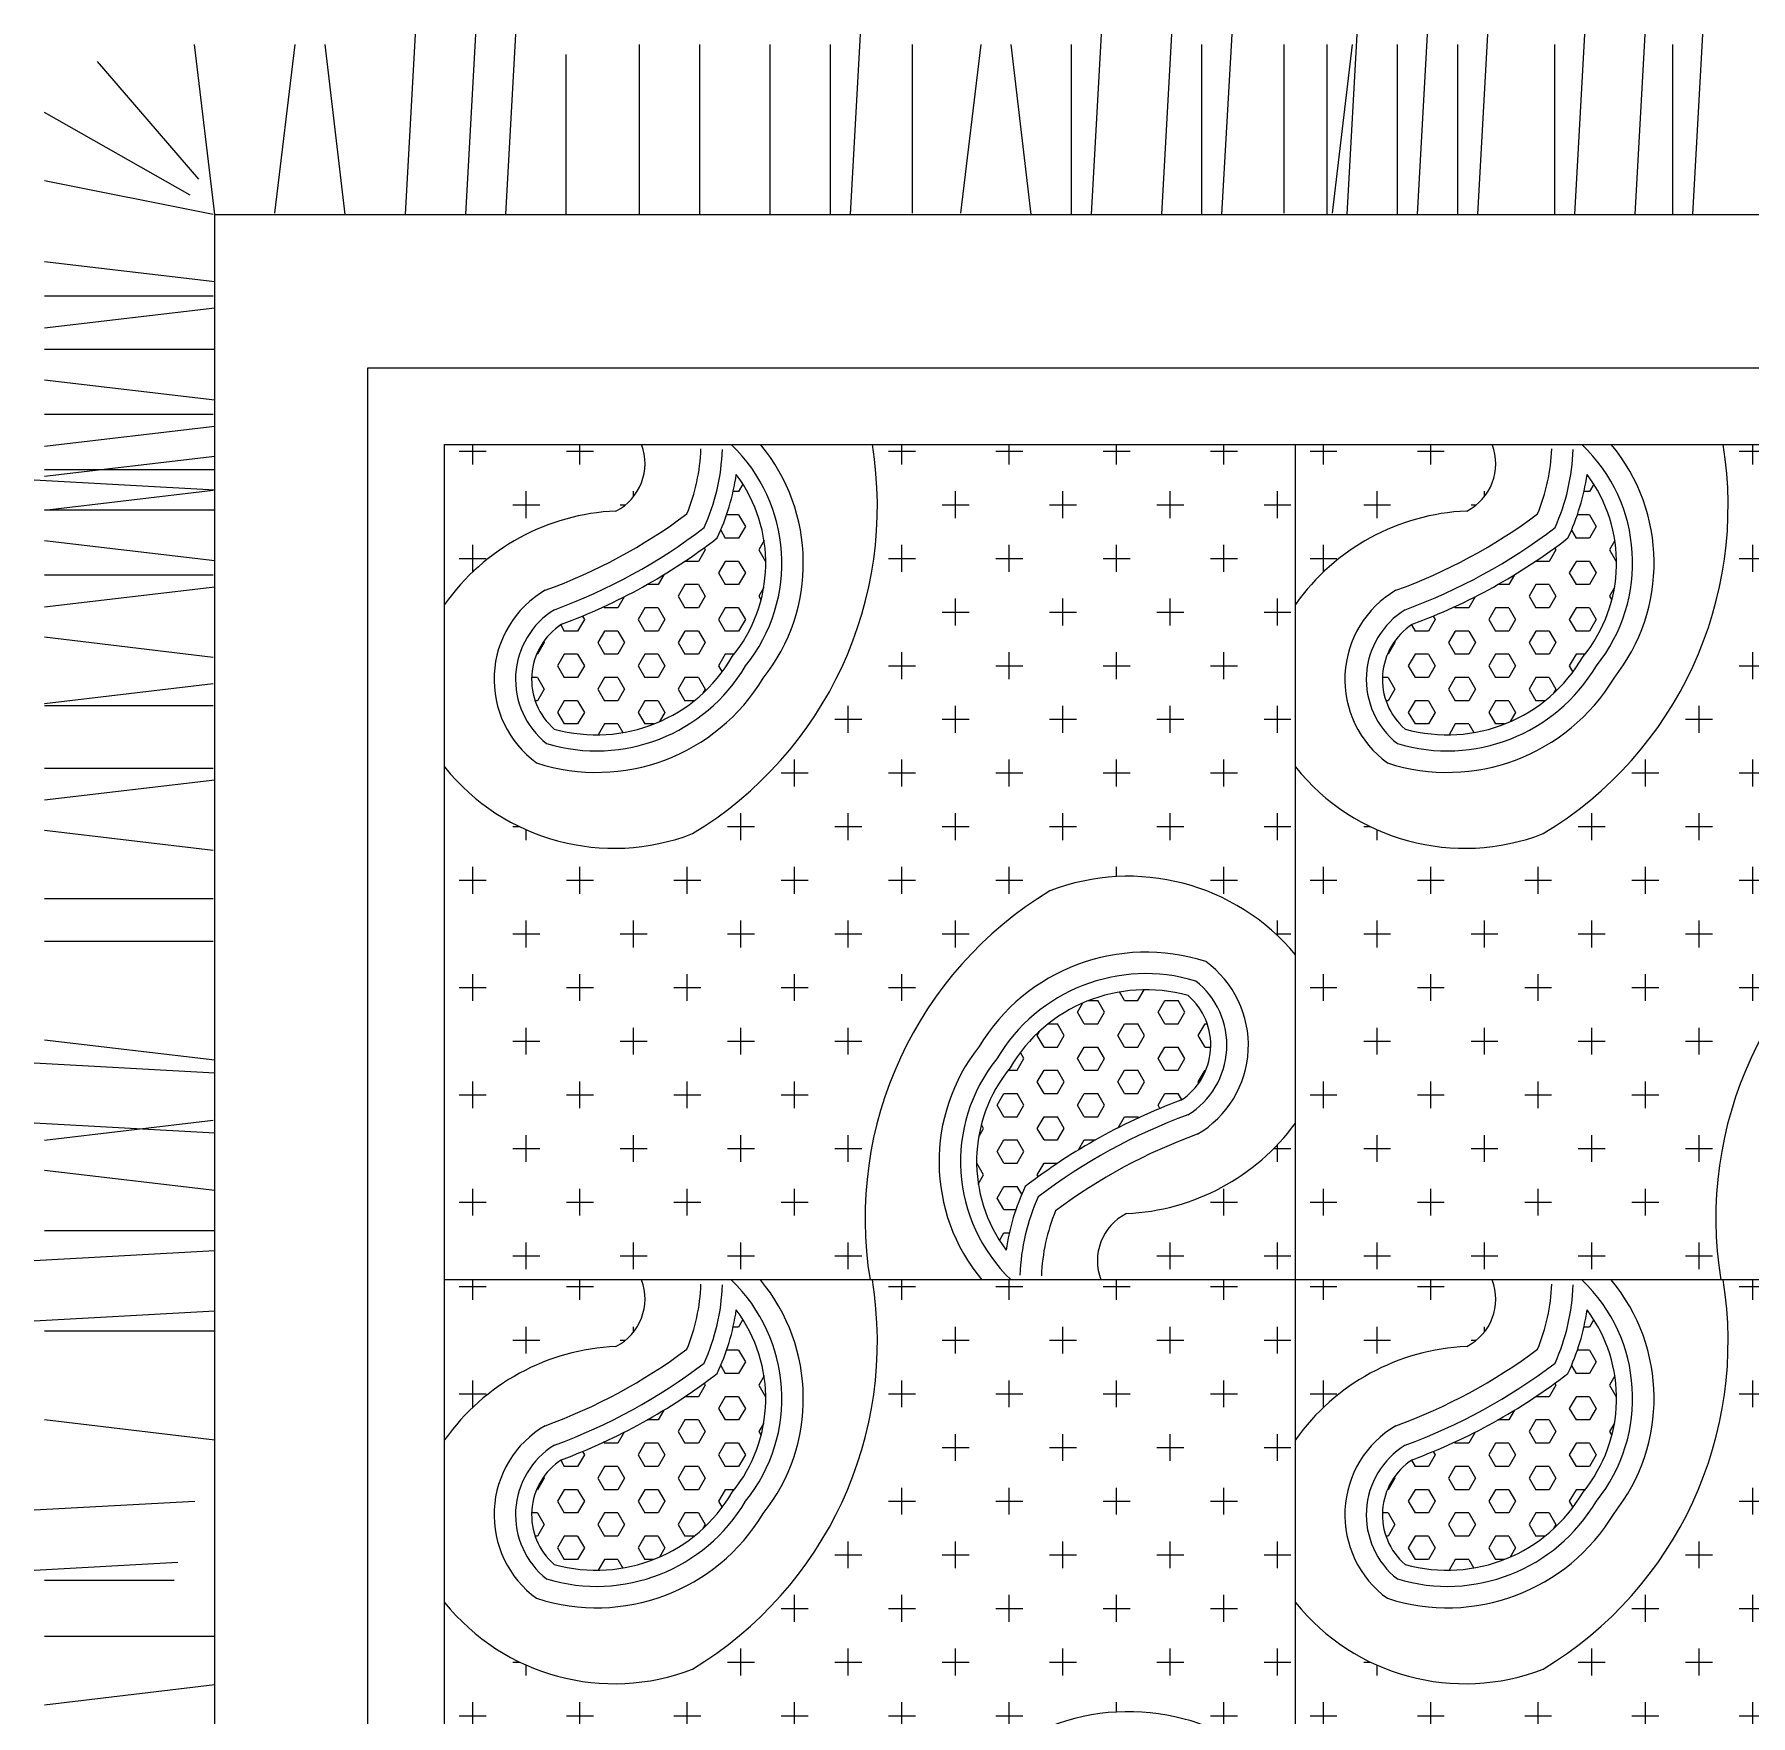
# Model space of a CAD drawing. Header units: millimetres. Extents: x -37 to 8970, y -2 to 4773.
# Drawn here: x 5106 to 5977, y 873 to 1726 of the extents above; entities that cross this region are included whole.
import ezdxf

# ---------------------------------------------------------------- set-up
doc = ezdxf.new("R2010")
doc.units = ezdxf.units.MM
pattern_1 = [(0, (-59697.35989792034, 11840.76346141407), (27.21599999564351, 27.21599999997524), [13.60799999782176, -40.82399999346526]), (90, (-59690.55589826539, 11833.95946140988), (-27.2159999956435, 27.21599999997524), [13.60799999998762, -40.82399999996287])]
pattern_2 = [(0, (-59265.86243675783, 11840.76346141407), (27.21599999564351, 27.21599999997524), [13.60799999782176, -40.82399999346526]), (90, (-59259.05843710288, 11833.95946140988), (-27.2159999956435, 27.21599999997524), [13.60799999998762, -40.82399999996287])]
pattern_3 = [(0, (-59265.86243675783, 12264.55561105283), (27.21599999564351, 27.21599999997524), [13.60799999782176, -40.82399999346526]), (90, (-59259.05843710288, 12257.75161104863), (-27.2159999956435, 27.21599999997524), [13.60799999998762, -40.82399999996287])]
pattern_4 = [(0, (-59697.35989792034, 12264.55561105283), (27.21599999564351, 27.21599999997524), [13.60799999782176, -40.82399999346526]), (90, (-59690.55589826539, 12257.75161104863), (-27.2159999956435, 27.21599999997524), [13.60799999998762, -40.82399999996287])]

msp = doc.modelspace()

# ---------------------------------------------------------------- hatches: boundary and pattern name
at = {"true_color": 0x000000}
h = msp.add_hatch(dxfattribs=at)
h.set_pattern_fill('CROSS', color=18, scale=5443.200000000001, style=0)
h.set_pattern_definition(pattern_4)
edge = h.paths.add_edge_path()
edge.add_ellipse((5672.330264209364, 1103.45728583522), major_axis=(19.08255166761849, 19.08255166761849), ratio=0.9999999999998167, start_angle=72.00881479404904, end_angle=156.0408936731822)
edge.add_line((5647.142822130178, 1093.768100939969), (5745.785182083551, 1093.768100939969))
edge.add_line((5745.785182549213, 1093.768100939969), (5745.785182549213, 1173.253260190877))
edge.add_ellipse((5655.238980634664, 1239.719039805977), major_axis=(-79.42390844597465, 79.42390844597463), ratio=0.9999999999996918, start_angle=137.4675267245904, end_angle=188.7193292572167, ccw=False)
edge = h.paths.add_edge_path()
edge.add_ellipse((5388.911470046793, 1507.871065741683), major_axis=(19.08255166763347, 19.08255166763346), ratio=0.9999999999987346, start_angle=252.0088147940673, end_angle=336.0408936732133)
edge.add_line((5414.098912125979, 1517.560250578726), (5314.287720455382, 1517.560250578726))
edge.add_line((5314.287720455382, 1517.560250578726), (5314.287720455382, 1436.452716518006))
edge.add_ellipse((5406.002753621493, 1371.609311770926), major_axis=(79.42390844597132, 79.42390844597132), ratio=0.9999999999995035, start_angle=47.46752672461332, end_angle=99.7393242536146, ccw=False)
h = msp.add_hatch(dxfattribs=at)
h.set_pattern_fill('CROSS', color=18, scale=5443.200000000001, style=0)
h.set_pattern_definition(pattern_4)
edge = h.paths.add_edge_path()
edge.add_ellipse((5400.218656493877, 1422.876260230596), major_axis=(77.86042222042369, 77.8604222204236), ratio=0.9999999999993571, start_angle=173.7026993738814, end_angle=246.1583139564672, ccw=False)
edge.add_line((5314.287720455382, 1354.025951806734), (5314.287720455382, 1093.768100939969))
edge.add_line((5314.287720455382, 1093.768100939969), (5530.036451036636, 1093.768100939969))
edge.add_ellipse((5721.542421004329, 1125.013797007314), major_axis=(137.2057392090395, 137.2057392090395), ratio=0.9999999999998628, start_angle=76.11254425538351, end_angle=144.2666029541189, ccw=False)
edge.add_ellipse((5661.02307776228, 1188.452091346307), major_axis=(77.86042222044894, 77.86042222044894), ratio=0.9999999999997825, start_angle=354.6653293284252, end_angle=426.15831395650605, ccw=False)
edge.add_line((5745.785182549213, 1258.736345671395), (5745.785182549213, 1517.560250636934))
edge.add_line((5745.785182549213, 1517.560250578726), (5531.205283685182, 1517.560250578726))
edge.add_ellipse((5339.69931418315, 1486.31455456959), major_axis=(137.2057392089959, 137.2057392089959), ratio=0.9999999999997917, start_angle=256.1125442553568, end_angle=324.2666029541301, ccw=False)
h = msp.add_hatch(dxfattribs=at)
h.set_pattern_fill('CROSS', color=18, scale=5443.200000000001, style=0)
h.set_pattern_definition(pattern_3)
edge = h.paths.add_edge_path()
edge.add_ellipse((6103.827726303194, 1103.45728583522), major_axis=(19.08255166765036, 19.08255166765034), ratio=0.9999999999998128, start_angle=72.0088147940491, end_angle=156.0408936730989)
edge.add_line((6078.640283292685, 1093.768100939969), (6177.282643246059, 1093.768100939969))
edge.add_line((6177.28264371172, 1093.768100939969), (6177.28264371172, 1173.253260190877))
edge.add_ellipse((6086.736441797171, 1239.719039805977), major_axis=(79.42390844596167, 79.42390844596166), ratio=0.9999999999994562, start_angle=227.4675267246147, end_angle=278.7193292571765, ccw=False)
edge = h.paths.add_edge_path()
edge.add_ellipse((5820.408932140623, 1507.871065741683), major_axis=(19.08255166766536, 19.08255166766534), ratio=0.9999999999987306, start_angle=252.0088147940673, end_angle=336.04089367313)
edge.add_line((5845.596374219809, 1517.560250578726), (5745.785182549213, 1517.560250578726))
edge.add_line((5745.785182549213, 1517.560250578726), (5745.785182549213, 1436.452716518006))
edge.add_ellipse((5837.500215715323, 1371.609311770926), major_axis=(-79.42390844596537, 79.42390844596535), ratio=0.9999999999990161, start_angle=-42.53247327537332, end_angle=9.739324253606014, ccw=False)
h = msp.add_hatch(dxfattribs=at)
h.set_pattern_fill('CROSS', color=18, scale=5443.200000000001, style=0)
h.set_pattern_definition(pattern_3)
edge = h.paths.add_edge_path()
edge.add_ellipse((5831.716117656384, 1422.876260230596), major_axis=(-77.86042222038823, 77.86042222038822), ratio=0.999999999999548, start_angle=83.70269937391271, end_angle=156.1583139565021, ccw=False)
edge.add_line((5745.785182549213, 1354.025951806734), (5745.785182549213, 1093.768100939969))
edge.add_line((5745.785182549213, 1093.768100939969), (5961.533913130466, 1093.768100939969))
edge.add_ellipse((6153.039882166837, 1125.013797007314), major_axis=(137.2057392089879, 137.2057392089879), ratio=0.9999999999999593, start_angle=76.11254425535037, end_angle=144.2666029541188, ccw=False)
edge.add_ellipse((6092.52053985611, 1188.452091346307), major_axis=(-77.86042222040304, 77.86042222040304), ratio=0.9999999999997199, start_angle=264.66532932845314, end_angle=336.15831395650065, ccw=False)
edge.add_line((6177.28264371172, 1258.736345671395), (6177.28264371172, 1517.560250636934))
edge.add_line((6177.28264371172, 1517.560250578726), (5962.702744847689, 1517.560250578726))
edge.add_ellipse((5771.196775345657, 1486.31455456959), major_axis=(137.2057392090449, 137.2057392090449), ratio=0.99999999999982, start_angle=256.112544255384, end_angle=324.2666029541257, ccw=False)
h = msp.add_hatch(dxfattribs=at)
h.set_pattern_fill('HEX', color=18, scale=2721.6, style=0)
h.set_pattern_definition([(180, (21833.81078878656, -1440.762505355479), (0, -11.78487369762128), [6.803999998910878, -13.60799999782176]), (299.9999999960512, (21833.81078878656, -1440.762505355479), (10.20600000090668, 5.892436848810637), [6.803999999723079, -13.60799999944616]), (240.0000000039487, (21827.00678913161, -1440.762505355479), (10.20600000090668, -5.89243684881064), [6.803999999723074, -13.60799999944615])])
edge = h.paths.add_edge_path()
edge.add_ellipse((5349.973316511665, 1518.638702445942), major_axis=(-80.19071883183615, 80.19071883183614), ratio=0.9999999999979527, start_angle=199.7059495738981, end_angle=216.7534955249685, ccw=False)
edge.add_ellipse((5270.299195519243, 1705.606705030704), major_axis=(-210.5037683196673, 210.5037683196672), ratio=0.9999999999957273, start_angle=155.299719089184, end_angle=172.7385221895197, ccw=False)
edge.add_ellipse((5391.697732007657, 1398.446203022076), major_axis=(-23.5545782499314, 23.55457824993139), ratio=0.9999999999993225, start_angle=-12.05018606813875, end_angle=94.09900099430688)
edge.add_ellipse((5391.32325651363, 1449.908673284853), major_axis=(-56.27287237187638, 56.27287237187635), ratio=0.9999999999998996, start_angle=119.3738145378812, end_angle=194.9117373181785)
edge.add_ellipse((5402.276193930362, 1457.484303378778), major_axis=(-52.94673496114435, 52.94673496114434), ratio=0.9999999999996086, start_angle=185.6541088792351, end_angle=261.8329981668917)
h = msp.add_hatch(dxfattribs=at)
h.set_pattern_fill('HEX', color=18, scale=2721.6, style=0)
h.set_pattern_definition([(180, (22265.30824994907, -1440.762505355479), (0, -11.78487369762128), [6.803999998910878, -13.60799999782176]), (299.9999999960512, (22265.30824994907, -1440.762505355479), (10.20600000090668, 5.892436848810637), [6.803999999723079, -13.60799999944616]), (240.0000000039487, (22258.50425029412, -1440.762505355479), (10.20600000090668, -5.89243684881064), [6.803999999723074, -13.60799999944615])])
edge = h.paths.add_edge_path()
edge.add_ellipse((5781.470777674172, 1518.638702445942), major_axis=(-80.19071883150487, 80.19071883150485), ratio=0.9999999999841219, start_angle=199.7059495741995, end_angle=216.753495525395, ccw=False)
edge.add_ellipse((5701.79665668175, 1705.606705030704), major_axis=(-210.5037683196673, 210.5037683196672), ratio=0.9999999999957273, start_angle=155.299719089184, end_angle=172.7385221895197, ccw=False)
edge.add_ellipse((5823.195193170164, 1398.446203022076), major_axis=(-23.55457824987954, 23.55457824987954), ratio=0.9999999999992302, start_angle=-12.05018606829736, end_angle=94.09900099444837)
edge.add_ellipse((5822.820717676137, 1449.908673284853), major_axis=(-56.27287237187988, 56.27287237187985), ratio=0.9999999999992825, start_angle=119.3738145379418, end_angle=194.9117373181873)
edge.add_ellipse((5833.773655092869, 1457.484303378778), major_axis=(-52.94673496110134, 52.94673496110134), ratio=0.9999999999991399, start_angle=185.6541088791687, end_angle=261.8329981669289)
h = msp.add_hatch(dxfattribs=at)
h.set_pattern_fill('HEX', color=18, scale=2721.6, style=0)
h.set_pattern_definition([(0, (-10772.56905359909, 4052.090856932382), (0, 11.78487369762128), [6.803999998910878, -13.60799999782176]), (119.9999999960512, (-10772.56905359909, 4052.090856932382), (-10.20600000090668, -5.892436848810637), [6.80399999972302, -13.60799999944604]), (60.00000000394876, (-10765.76505394414, 4052.090856932382), (-10.20600000090668, 5.89243684881064), [6.803999999723077, -13.60799999944615])])
edge = h.paths.add_edge_path()
edge.add_ellipse((5711.268418675814, 1092.689649130961), major_axis=(-80.19071883178506, 80.19071883178505), ratio=0.999999999996208, start_angle=19.705949573929786, end_angle=36.753495525016376, ccw=False)
edge.add_ellipse((5790.942539668236, 905.7216465461986), major_axis=(-210.5037683196812, 210.503768319681), ratio=0.9999999999974656, start_angle=335.29971908922, end_angle=352.7385221895322, ccw=False)
edge.add_ellipse((5669.544003179823, 1212.882148554827), major_axis=(23.55457824993044, 23.55457824993043), ratio=0.9999999999993258, start_angle=257.9498139319026, end_angle=364.0990009943431)
edge.add_ellipse((5669.91847867385, 1161.41967829205), major_axis=(-56.27287237187638, 56.27287237187635), ratio=0.9999999999998996, start_angle=-60.62618546211879, end_angle=14.91173731817853)
edge.add_ellipse((5658.965540325795, 1153.844048198125), major_axis=(-52.94673496114567, 52.94673496114564), ratio=0.9999999999998451, start_angle=5.654108879233772, end_angle=81.8329981669065)
h = msp.add_hatch(dxfattribs=at)
h.set_pattern_fill('CROSS', color=18, scale=5443.200000000001, style=0)
h.set_pattern_definition(pattern_1)
edge = h.paths.add_edge_path()
edge.add_ellipse((5672.330264209364, 679.6651361382553), major_axis=(19.08255166762391, 19.08255166762389), ratio=0.9999999999987329, start_angle=72.0088147940936, end_angle=156.0408936732132)
edge.add_line((5647.142822130178, 669.975951301212), (5745.785182083551, 669.975951301212))
edge.add_line((5745.785182549213, 669.975951301212), (5745.785182549213, 749.4611105521196))
edge.add_ellipse((5655.238980634664, 815.9268901672201), major_axis=(-79.42390844596804, 79.42390844596795), ratio=0.9999999999994754, start_angle=137.4675267245842, end_angle=188.7193292572298, ccw=False)
edge = h.paths.add_edge_path()
edge.add_ellipse((5388.911470046793, 1084.078916102926), major_axis=(19.08255166761849, 19.08255166761849), ratio=0.9999999999998167, start_angle=252.008814794049, end_angle=336.0408936731822)
edge.add_line((5414.098912125979, 1093.768100939969), (5314.287720455382, 1093.768100939969))
edge.add_line((5314.287720455382, 1093.768100939969), (5314.287720455382, 1012.660566879249))
edge.add_ellipse((5406.002753621493, 947.8171620739611), major_axis=(79.42390844601206, 79.42390844601205), ratio=0.9999999999987875, start_angle=47.46752672463367, end_angle=99.73932425361909, ccw=False)
h = msp.add_hatch(dxfattribs=at)
h.set_pattern_fill('CROSS', color=18, scale=5443.200000000001, style=0)
h.set_pattern_definition(pattern_1)
edge = h.paths.add_edge_path()
edge.add_ellipse((5400.218656493877, 999.0841105918387), major_axis=(-77.86042222037432, 77.8604222203743), ratio=0.9999999999999212, start_angle=83.70269937392152, end_angle=156.15831395651, ccw=False)
edge.add_line((5314.287720455382, 930.2338021679768), (5314.287720455382, 669.975951301212))
edge.add_line((5314.287720455382, 669.975951301212), (5530.036451036636, 669.975951301212))
edge.add_ellipse((5721.542421004329, 701.2216473103488), major_axis=(137.2057392090595, 137.2057392090595), ratio=0.9999999999996765, start_angle=76.11254425538601, end_angle=144.2666029541218, ccw=False)
edge.add_ellipse((5661.02307776228, 764.6599416493425), major_axis=(-77.8604222204463, 77.8604222204463), ratio=0.9999999999998426, start_angle=264.6653293284162, end_angle=336.1583139564981, ccw=False)
edge.add_line((5745.785182549213, 834.9441959744306), (5745.785182549213, 1093.768100939969))
edge.add_line((5745.785182549213, 1093.768100939969), (5531.205283685182, 1093.768100939969))
edge.add_ellipse((5339.69931418315, 1062.522404930832), major_axis=(137.2057392089933, 137.2057392089932), ratio=0.9999999999997106, start_angle=256.11254425536197, end_angle=324.2666029541279, ccw=False)
h = msp.add_hatch(dxfattribs=at)
h.set_pattern_fill('CROSS', color=18, scale=5443.200000000001, style=0)
h.set_pattern_definition(pattern_2)
edge = h.paths.add_edge_path()
edge.add_ellipse((6103.827726303194, 679.6651361382553), major_axis=(19.08255166765577, 19.08255166765576), ratio=0.9999999999987288, start_angle=72.00881479409367, end_angle=156.0408936731299)
edge.add_line((6078.640283292685, 669.975951301212), (6177.282643246059, 669.975951301212))
edge.add_line((6177.28264371172, 669.975951301212), (6177.28264371172, 749.4611105521196))
edge.add_ellipse((6086.736441797171, 815.9268901672201), major_axis=(79.42390844600413, 79.42390844600405), ratio=0.999999999998721, start_angle=227.4675267246357, end_angle=278.7193292571814, ccw=False)
edge = h.paths.add_edge_path()
edge.add_ellipse((5820.408932140623, 1084.078916102926), major_axis=(19.08255166765036, 19.08255166765034), ratio=0.9999999999998128, start_angle=252.0088147940491, end_angle=336.0408936730989)
edge.add_line((5845.596374219809, 1093.768100939969), (5745.785182549213, 1093.768100939969))
edge.add_line((5745.785182549213, 1093.768100939969), (5745.785182549213, 1012.660566879249))
edge.add_ellipse((5837.500215715323, 947.8171620739611), major_axis=(-79.42390844595927, 79.42390844595926), ratio=0.999999999998808, start_angle=-42.53247327537929, end_angle=9.739324253619316, ccw=False)
h = msp.add_hatch(dxfattribs=at)
h.set_pattern_fill('CROSS', color=18, scale=5443.200000000001, style=0)
h.set_pattern_definition(pattern_2)
edge = h.paths.add_edge_path()
edge.add_ellipse((5831.716117656384, 999.0841105918387), major_axis=(-77.86042222038215, 77.86042222038213), ratio=0.9999999999995797, start_angle=83.70269937391248, end_angle=156.1583139565079, ccw=False)
edge.add_line((5745.785182549213, 930.2338021679768), (5745.785182549213, 669.975951301212))
edge.add_line((5745.785182549213, 669.975951301212), (5961.533913130466, 669.975951301212))
edge.add_ellipse((6153.039882166837, 701.2216473103488), major_axis=(137.2057392089932, 137.2057392089932), ratio=0.9999999999999164, start_angle=76.112544255351, end_angle=144.2666029541255, ccw=False)
edge.add_ellipse((6092.52053985611, 764.6599416493425), major_axis=(-77.86042222039532, 77.86042222039531), ratio=0.9999999999996871, start_angle=264.66532932844234, end_angle=336.1583139564999, ccw=False)
edge.add_line((6177.28264371172, 834.9441959744306), (6177.28264371172, 1093.768100939969))
edge.add_line((6177.28264371172, 1093.768100939969), (5962.702744847689, 1093.768100939969))
edge.add_ellipse((5771.196775345657, 1062.522404930832), major_axis=(137.205739209042, 137.205739209042), ratio=0.9999999999997389, start_angle=256.1125442553892, end_angle=324.26660295412347, ccw=False)
h = msp.add_hatch(dxfattribs=at)
h.set_pattern_fill('HEX', color=18, scale=2721.6, style=0)
h.set_pattern_definition([(180, (21833.81078878656, -1864.554655052443), (0, -11.78487369762128), [6.803999998910878, -13.60799999782176]), (299.9999999960512, (21833.81078878656, -1864.554655052443), (10.20600000090668, 5.892436848810637), [6.803999999723079, -13.60799999944616]), (240.0000000039487, (21827.00678913161, -1864.554655052443), (10.20600000090668, -5.89243684881064), [6.803999999723074, -13.60799999944615])])
edge = h.paths.add_edge_path()
edge.add_ellipse((5349.973316511665, 1094.846552807184), major_axis=(-80.19071883177236, 80.19071883177229), ratio=0.999999999996421, start_angle=199.7059495739384, end_angle=216.7534955250242, ccw=False)
edge.add_ellipse((5270.299195519243, 1281.81455533374), major_axis=(-210.5037683196812, 210.503768319681), ratio=0.9999999999974656, start_angle=155.29971908922, end_angle=172.7385221895322, ccw=False)
edge.add_ellipse((5391.697732007657, 974.6540533833193), major_axis=(23.55457824993044, 23.55457824993043), ratio=0.9999999999993258, start_angle=77.94981393190258, end_angle=184.0990009943431)
edge.add_ellipse((5391.32325651363, 1026.116523646096), major_axis=(-56.27287237188938, 56.27287237188941), ratio=0.9999999999998931, start_angle=119.3738145378863, end_angle=194.9117373181616)
edge.add_ellipse((5402.276193930362, 1033.692153681813), major_axis=(-52.94673496114567, 52.94673496114564), ratio=0.9999999999998451, start_angle=185.6541088792338, end_angle=261.8329981669065)
h = msp.add_hatch(dxfattribs=at)
h.set_pattern_fill('HEX', color=18, scale=2721.6, style=0)
h.set_pattern_definition([(180, (22265.30824994907, -1864.554655052443), (0, -11.78487369762128), [6.803999998910878, -13.60799999782176]), (299.9999999960512, (22265.30824994907, -1864.554655052443), (10.20600000090668, 5.892436848810637), [6.803999999723079, -13.60799999944616]), (240.0000000039487, (22258.50425029412, -1864.554655052443), (10.20600000090668, -5.89243684881064), [6.803999999723074, -13.60799999944615])])
edge = h.paths.add_edge_path()
edge.add_ellipse((5781.470777674172, 1094.846552807184), major_axis=(-80.19071883144109, 80.19071883144106), ratio=0.9999999999825911, start_angle=199.7059495742398, end_angle=216.7534955254507, ccw=False)
edge.add_ellipse((5701.79665668175, 1281.81455533374), major_axis=(-210.5037683196812, 210.503768319681), ratio=0.9999999999974656, start_angle=155.29971908922, end_angle=172.7385221895322, ccw=False)
edge.add_ellipse((5823.195193170164, 974.6540533833193), major_axis=(-23.55457824987997, 23.55457824987996), ratio=0.9999999999992178, start_angle=-12.0501860682975, end_angle=94.09900099444832)
edge.add_ellipse((5822.820717676137, 1026.116523646096), major_axis=(-56.27287237187988, 56.27287237187985), ratio=0.9999999999992825, start_angle=119.3738145379418, end_angle=194.9117373181873)
edge.add_ellipse((5833.773655092869, 1033.692153681813), major_axis=(-52.94673496110276, 52.94673496110276), ratio=0.9999999999993778, start_angle=185.6541088791673, end_angle=261.8329981669436)

# ---------------------------------------------------------------- linework, layer by layer
at = {"color": 18, "true_color": 0x000000}
for p, q in [((5294.405211901818, 1634.200250600743), (5299.498403652166, 1725.673367023746)), ((5324.957784472559, 1634.200250600743), (5330.050977154229, 1725.673367023746)), ((5345.330553336595, 1634.200250600743), (5350.423745086942, 1725.673367023746)), ((5520.107684864257, 1634.200250600743), (5525.200876614605, 1725.673367023746)), ((5642.331136597846, 1634.200250600743), (5647.424328348194, 1725.673367023746)), ((5677.976901850257, 1634.200250600743), (5683.070093600605, 1725.673367023746)), ((5708.529474420999, 1634.200250600743), (5713.622666171346, 1725.673367023746)), ((5772.081472186897, 1634.200250600743), (5777.174664868568, 1725.673367023746)), ((5807.727237439309, 1634.200250600743), (5812.820430120979, 1725.673367023746)), ((5838.27981001005, 1634.200250600743), (5843.37300269172, 1725.673367023746)), ((5887.546346730147, 1634.200250600743), (5892.639539411817, 1725.673367023746)), ((5918.098919300888, 1634.200250600743), (5923.192111982558, 1725.673367023746)), ((5947.328325568293, 1634.200250600743), (5952.421518249963, 1725.673367023746)), ((5197.647720782612, 1634.200250600743), (5187.461336350594, 1720.592015060874)), ((5228.206874078665, 1634.906735724116), (5238.386677785371, 1720.592015060874)), ((5263.852639331077, 1634.200250600743), (5253.666254899059, 1720.592015060874)), ((5375.883125907336, 1634.200250600743), (5375.883125907336, 1715.510663098002)), ((5413.170389107023, 1634.200250600743), (5413.170389107023, 1720.592015060874)), ((5443.722962609087, 1634.200250600743), (5443.722962609087, 1720.592015060874)), ((5479.368726930175, 1634.200250600743), (5479.368726930175, 1720.592015060874)), ((5509.921300432239, 1634.200250600743), (5509.921300432239, 1720.592015060874)), ((5551.570582410846, 1634.906735724116), (5551.570582410846, 1720.442735693696)), ((5576.132798774694, 1634.906735724116), (5586.312602481399, 1720.592015060874)), ((5611.778564027105, 1634.200250600743), (5601.592179595087, 1720.592015060874)), ((5632.144752165828, 1634.200250600743), (5632.144752165828, 1720.592015060874)), ((5698.343089988981, 1634.200250600743), (5698.343089988981, 1720.592015060874)), ((5739.992371967588, 1634.906735724116), (5739.992371967588, 1720.442735693696)), ((5761.89508775488, 1634.200250600743), (5761.89508775488, 1720.592015060874)), ((5764.554588331435, 1634.906735724116), (5774.734392038141, 1720.592015060874)), ((5797.540853007291, 1634.200250600743), (5797.540853007291, 1720.592015060874)), ((5828.093425578032, 1634.200250600743), (5828.093425578032, 1720.592015060874)), ((5877.359962298129, 1634.200250600743), (5877.359962298129, 1720.592015060874)), ((5937.141941136275, 1634.200250600743), (5937.141941136275, 1720.592015060874)), ((5189.629001750205, 1652.146241091004), (5138.295270709847, 1711.900770302209)), ((5185.165183825944, 1644.119544291216), (5111.25595608965, 1686.075355903058)), ((5196.941235309992, 1634.200250600743), (5111.40523592249, 1651.333336007128)), ((5197.647720782612, 1634.200250600743), (6725.420105478321, 1634.200250600743)), ((5197.647720782612, 129.5438016404385), (5197.647720782612, 1634.200250600743)), ((5197.647720782612, 1600.106236570327), (5111.25595608965, 1610.292620944137)), ((5197.647720782612, 1586.782906890194), (5111.25595608965, 1576.596522516383)), ((5196.941235309992, 1592.779844229853), (5111.40523592249, 1592.779844229853)), ((5197.647720782612, 1565.843633072263), (5111.25595608965, 1565.843633072263)), ((5197.647720782612, 1540.124727400298), (5111.25595608965, 1550.311111832316)), ((5275.407720564459, 1556.440250586065), (6647.660104765151, 1556.440250586065)), ((5275.407720564459, 207.3038016551161), (5275.407720564459, 1556.440250586065)), ((5196.941235309992, 1532.798335059824), (5111.40523592249, 1532.798335059824)), ((5197.647720782612, 1526.801397778372), (5111.25595608965, 1516.615013346354)), ((5314.287720455382, 1517.560250578726), (6608.780104874228, 1517.560250578726)), ((5314.287720455382, 246.1838016624549), (5314.287720455382, 1517.560250578726)), ((5745.785182549213, 246.1838016624549), (5745.785182549213, 1517.560250578726)), ((5197.647720782612, 1511.468242317251), (5111.25595608965, 1501.28185794344)), ((5197.647720782612, 1494.491943843941), (5106.174604243193, 1499.58513605995)), ((5197.647720782612, 1504.678328275959), (5111.25595608965, 1504.678328275959)), ((5196.941235309992, 1494.232418875954), (5111.25595608965, 1484.052614820002)), ((5197.647720782612, 1484.305559470131), (5111.25595608965, 1484.305559470131)), ((5197.647720782612, 1458.586653856373), (5111.25595608965, 1468.773038230183)), ((5197.647720782612, 1445.263324176239), (5111.25595608965, 1435.076939802429)), ((5196.941235309992, 1451.260261515899), (5111.40523592249, 1451.260261515899)), ((5196.941235309992, 1409.617559156659), (5111.25595608965, 1419.79736321261)), ((5196.941235309992, 1396.249552011768), (5111.25595608965, 1386.069747955816)), ((5196.941235309992, 1385.055343374888), (5111.40523592249, 1385.055343374888)), ((5196.941235309992, 1353.277394651713), (5111.40523592249, 1353.277394651713)), ((5197.647720782612, 1347.280457312054), (5111.25595608965, 1337.094072938243)), ((5196.941235309992, 1311.634692350681), (5111.25595608965, 1321.814496348424)), ((5196.941235309992, 1287.072476452495), (5111.40523592249, 1287.072476452495)), ((5196.941235309992, 1265.528023870474), (5111.40523592249, 1265.528023870474)), ((5197.647720782612, 1205.320043010915), (5111.25595608965, 1215.506427442933)), ((5197.647720782612, 1198.747516596968), (5106.174604243193, 1203.840708754769)), ((5197.647720782612, 1168.194943793396), (5106.174604243193, 1173.288135951197)), ((5196.941235309992, 1174.760889889485), (5111.25595608965, 1164.581085833533)), ((5197.647720782612, 1139.115124928112), (5111.25595608965, 1149.301509243714)), ((5197.647720782612, 1118.748936440142), (5111.25595608965, 1118.748936440142)), ((5197.647720782612, 1108.56255212454), (5106.174604243193, 1103.469359908531)), ((6608.780104874228, 1093.768100939969), (5314.287720455382, 1093.768100939969)), ((5197.647720782612, 1078.009979320968), (5106.174604243193, 1072.916787104959)), ((5197.647720782612, 1067.82359488895), (5111.25595608965, 1067.82359488895)), ((5197.647720782612, 1012.587495717498), (5111.25595608965, 1022.773880091308)), ((5187.554047650252, 981.4729106019238), (5106.174604243193, 976.9417306979174)), ((5178.902445568297, 950.4386195203276), (5106.174604243193, 946.3891578943455)), ((5177.080580240641, 941.2959657365443), (5111.25595608965, 941.2959657365443)), ((5197.647720782612, 912.9015331727439), (5111.40523592249, 912.9015331727439)), ((5197.647720782612, 888.4232509753654), (5111.25595608965, 878.1595132768141))]:
    msp.add_line(p, q, dxfattribs=at)
for centre, major_axis, ratio, start_param, end_param in [((5388.911470046793, 1507.871065741683), (19.0825516676239, 19.0825516676239), 0.9999999999987327, 4.398383562205529, 5.865020015941753), ((5349.973316511665, 1518.638702445942), (66.71948612382884, 66.71948612382884), 0.9999999999932137, 5.103501277746969, 5.463531226050672), ((5339.69931418315, 1486.31455456959), (137.2057392089959, 137.2057392089959), 0.9999999999997916, 4.470007152915665, 5.659519875806741), ((5349.973316511665, 1518.638702445942), (-74.41733338508462, 74.41733338508462), 0.9999999999957507, 3.503938920463419, 3.8927348992613), ((5402.276193930362, 1457.484303378778), (-58.72012040772883, 58.72012040772883), 0.9999999999997462, 3.248245089906217, 4.735753695560053), ((5402.276193930362, 1457.484303378778), (66.41796766980431, 66.41796766980431), 0.999999999999542, 4.827532936644236, 6.191748834650233), ((5820.408932140623, 1507.871065741683), (19.08255166765577, 19.08255166765577), 0.9999999999987289, 4.39838356220553, 5.865020015940299), ((5781.470777674172, 1518.638702445942), (-66.7194861231241, 66.7194861231241), 0.9999999999963102, 3.532704950955765, 3.892734899260962), ((5771.196775345657, 1486.31455456959), (137.2057392090449, 137.2057392090449), 0.9999999999998196, 4.47000715291614, 5.659519875806664), ((5781.470777674172, 1518.638702445942), (-74.41733338508462, 74.41733338508462), 0.9999999999957507, 3.503938920463419, 3.8927348992613), ((5833.773655092869, 1457.484303378778), (-58.72012040767347, 58.72012040767347), 0.9999999999997635, 3.24824508990539, 4.735753695561004), ((5833.773655092869, 1457.484303378778), (-66.41796766977828, 66.41796766977828), 0.9999999999991976, 3.256736609849256, 4.620952507855971), ((5349.973316511665, 1518.638702445942), (-80.19071883183612, 80.19071883183612), 0.9999999999979524, 3.485526355886289, 3.783062162117494), ((5402.276193930362, 1457.484303378778), (-52.94673496114436, 52.94673496114436), 0.9999999999996083, 3.240275469798692, 4.569847908380537), ((5781.470777674172, 1518.638702445942), (-80.19071883150488, 80.19071883150488), 0.9999999999841219, 3.485526355891549, 3.783062162124939), ((5833.773655092869, 1457.484303378778), (-52.94673496110134, 52.94673496110138), 0.99999999999914, 3.240275469797532, 4.569847908381186), ((5406.002753621493, 1371.609311770926), (-79.42390844594794, 79.42390844594796), 0.9999999999997801, -0.7423316976723515, 0.1699832751448349), ((5270.299195519243, 1705.606705030704), (-197.0325356109764, 197.0325356109764), 0.9999999999955486, 2.703897086758137, 2.997912602270847), ((5837.500215715323, 1371.609311770926), (-79.42390844594794, 79.42390844594796), 0.9999999999997801, -0.7423316976723515, 0.1699832751448349), ((5701.79665668175, 1705.606705030704), (-197.0325356109616, 197.0325356109616), 0.9999999999953323, 2.703897086758588, 2.997912602271423), ((5270.299195519243, 1705.606705030704), (-204.7303828729907, 204.7303828729907), 0.9999999999959871, 2.707560106503442, 3.008004435875906), ((5701.79665668175, 1705.606705030704), (-204.7303828730593, 204.7303828730593), 0.9999999999959345, 2.707560106503259, 3.008004435875613), ((5270.299195519243, 1705.606705030704), (-210.5037683196673, 210.5037683196673), 0.9999999999957292, 2.71049142552855, 3.014855957236403), ((5701.79665668175, 1705.606705030704), (-210.5037683196673, 210.5037683196673), 0.9999999999957292, 2.71049142552855, 3.014855957236403), ((5391.697732007657, 1398.446203022076), (-37.02581095857394, 37.02581095857394), 0.9999999999999437, -0.2557950448997341, 1.728210477986144), ((5823.195193170164, 1398.446203022076), (-37.02581095855025, 37.02581095855025), 0.9999999999995979, -0.2557950449016178, 1.728210477987777), ((5391.697732007657, 1398.446203022076), (29.32796369649801, 29.32796369649801), 0.9999999999996306, 1.337327487224165, 3.258454793821056), ((5823.195193170164, 1398.446203022076), (-29.32796369647952, 29.32796369647952), 0.9999999999987016, -0.2334688395736926, 1.687658467027623), ((5391.697732007657, 1398.446203022076), (-23.55457824993139, 23.55457824993139), 0.9999999999993221, -0.210315422366971, 1.642337390188073), ((5823.195193170164, 1398.446203022076), (-23.55457824987954, 23.55457824987954), 0.99999999999923, -0.2103154223697392, 1.642337390190542), ((5391.32325651363, 1449.908673284853), (62.04625781847439, 62.04625781847439), 0.9999999999994362, 3.634104698216059, 4.96512745437141), ((5391.32325651363, 1449.908673284853), (-56.27287237187635, 56.27287237187635), 0.9999999999998996, 2.0834661043511, 3.401851566984518), ((5822.820717676137, 1449.908673284853), (-62.04625781846657, 62.04625781846657), 0.9999999999994534, 2.063308371421981, 3.394331127576514), ((5822.820717676137, 1449.908673284853), (-56.27287237187988, 56.27287237187988), 0.9999999999992827, 2.083466104352157, 3.401851566984671), ((5391.32325651363, 1449.908673284853), (69.74410508051032, 69.74410508051032), 0.9999999999999558, 3.61379180435511, 4.95706606282599), ((5822.820717676137, 1449.908673284853), (-69.7441050805384, 69.7441050805384), 0.9999999999995636, 2.042995477560988, 3.386269736032013), ((5400.218656493877, 1422.876260230596), (77.8604222204237, 77.86042222042363), 0.9999999999993567, 3.031684023676124, 4.296273059698262), ((5831.716117656384, 1422.876260230596), (-77.86042222038819, 77.86042222038819), 0.9999999999995481, 1.460887696881773, 2.725476732903975), ((5661.02307776228, 1188.452091346307), (77.86042222044897, 77.86042222044897), 0.9999999999997823, 6.190077739451028, 7.437865713288733), ((5721.542421004329, 1125.013797007314), (137.2057392090394, 137.2057392090394), 0.9999999999998632, 1.328414499326337, 2.517927222216752), ((6153.039882166837, 1125.013797007314), (137.2057392089879, 137.2057392089879), 0.9999999999999591, 1.32841449932576, 2.51792722221675), ((5669.91847867385, 1161.41967829205), (69.74410508051648, 69.74410508051648), 0.9999999999999687, 0.472199150765398, 1.8154734092362), ((5669.91847867385, 1161.41967829205), (62.04625781844705, 62.04625781844705), 0.999999999999926, 0.4925120446259726, 1.823534800781735), ((5669.544003179823, 1212.882148554827), (37.02581095858879, 37.02581095858879), 0.9999999999991074, 4.456593935485451, 6.440599458371287), ((5669.91847867385, 1161.41967829205), (-56.27287237187635, 56.27287237187635), 0.9999999999998996, -1.058126549238693, 0.2602589133947246), ((5669.544003179823, 1212.882148554827), (-29.32796369649057, 29.32796369649057), 0.999999999999772, 2.908123814018927, 4.829251120615476), ((5669.544003179823, 1212.882148554827), (23.55457824993043, 23.55457824993043), 0.9999999999993258, 4.50207355801844, 6.354726370573395), ((5658.965540325795, 1153.844048198125), (66.4179676697477, 66.4179676697477), 0.9999999999993505, 1.685940283053927, 3.050156181061165), ((5658.965540325795, 1153.844048198125), (-58.72012040774092, 58.72012040774092), 0.999999999999303, 0.1066524363162151, 1.594161041970022), ((5658.965540325795, 1153.844048198125), (-52.94673496114565, 52.94673496114565), 0.9999999999998456, 0.09868281620887576, 1.428255254791003), ((5790.942539668236, 905.7216465461986), (-210.5037683196809, 210.5037683196809), 0.9999999999974669, -0.4311012280606148, -0.1267366963531724), ((5790.942539668236, 905.7216465461986), (204.7303828738258, 204.7303828738258), 0.9999999999968073, 1.136763779710778, 1.437208109081674), ((5790.942539668236, 905.7216465461986), (-197.0325356110784, 197.0325356110784), 0.9999999999986363, -0.4376955668301028, -0.1436800513181948), ((5655.238980634664, 1239.719039805977), (79.42390844597806, 79.42390844597806), 0.9999999999996665, 3.970057282713585, 4.864569984488888), ((5711.268418675814, 1092.689649130961), (-80.190718831785, 80.19071883178502), 0.9999999999962078, 0.343933702297049, 0.6414695085285378), ((5711.268418675814, 1092.689649130961), (74.41733338545664, 74.41733338545664), 0.9999999999997073, 1.933142593667916, 2.321938572464656), ((5711.268418675814, 1092.689649130961), (66.71948612377275, 66.71948612377275), 0.9999999999932039, 1.961908624156728, 2.321938572460835), ((5672.330264209364, 1103.45728583522), (19.08255166761849, 19.08255166761849), 0.9999999999998167, 1.256790908614958, 2.723427362351418), ((5388.911470046793, 1084.078916102926), (19.08255166761849, 19.08255166761849), 0.9999999999998167, 4.398383562204751, 5.865020015941211), ((5349.973316511665, 1094.846552807184), (66.71948612377275, 66.71948612377275), 0.9999999999932039, 5.103501277746521, 5.463531226050628), ((5339.69931418315, 1062.522404930832), (137.2057392089932, 137.2057392089932), 0.9999999999997105, 4.470007152915756, 5.659519875806703), ((5349.973316511665, 1094.846552807184), (-74.41733338512529, 74.41733338512529), 0.9999999999962029, 3.503938920463033, 3.892734899260816), ((5402.276193930362, 1033.692153681813), (-58.72012040772743, 58.72012040772743), 0.9999999999995378, 3.248245089906239, 4.735753695559821), ((5402.276193930362, 1033.692153681813), (66.41796766980303, 66.41796766980303), 0.999999999999353, 4.827532936644442, 6.191748834650216), ((5820.408932140623, 1084.078916102926), (19.08255166765036, 19.08255166765036), 0.9999999999998128, 4.398383562204753, 5.865020015939757), ((5781.470777674172, 1094.846552807184), (-66.7194861231241, 66.7194861231241), 0.9999999999963102, 3.532704950955765, 3.892734899260962), ((5771.196775345657, 1062.522404930832), (137.2057392090422, 137.2057392090422), 0.9999999999997382, 4.470007152916232, 5.659519875806626), ((5781.470777674172, 1094.846552807184), (-74.41733338512529, 74.41733338512529), 0.9999999999962029, 3.503938920463033, 3.892734899260816), ((5833.773655092869, 1033.692153681813), (-58.72012040765996, 58.72012040765996), 0.999999999999998, 3.248245089905621, 4.73575369556101), ((5833.773655092869, 1033.692153681813), (-66.41796766976444, 66.41796766976445), 0.9999999999993877, 3.256736609849461, 4.620952507855954), ((5349.973316511665, 1094.846552807184), (-80.19071883177232, 80.19071883177232), 0.9999999999964205, 3.485526355886992, 3.783062162118466), ((5402.276193930362, 1033.692153681813), (-52.94673496114565, 52.94673496114565), 0.9999999999998456, 3.240275469798669, 4.569847908380796), ((5781.470777674172, 1094.846552807184), (-80.19071883144105, 80.19071883144105), 0.9999999999825904, 3.485526355892253, 3.783062162125911), ((5833.773655092869, 1033.692153681813), (-52.94673496110273, 52.94673496110273), 0.999999999999378, 3.240275469797508, 4.569847908381443), ((5406.002753621493, 947.8171620739611), (79.4239084459713, 79.4239084459713), 0.9999999999995038, 0.828464629122902, 1.740779601939811), ((5270.299195519243, 1281.81455533374), (-197.0325356110245, 197.0325356110245), 0.999999999998906, 2.703897086759426, 2.997912602271322), ((5837.500215715323, 947.8171620739611), (79.4239084459713, 79.4239084459713), 0.9999999999995038, 0.828464629122902, 1.740779601939811), ((5701.79665668175, 1281.81455533374), (-197.0325356110236, 197.0325356110236), 0.9999999999986812, 2.703897086759841, 2.997912602271839), ((5270.299195519243, 1281.81455533374), (-204.7303828730469, 204.7303828730469), 0.9999999999990914, 2.707560106504593, 3.008004435876257), ((5270.299195519243, 1281.81455533374), (-210.5037683196809, 210.5037683196809), 0.9999999999974669, 2.710491425529178, 3.01485595723662), ((5701.79665668175, 1281.81455533374), (-204.7303828731016, 204.7303828731016), 0.9999999999990478, 2.707560106504447, 3.008004435876023), ((5701.79665668175, 1281.81455533374), (-210.5037683196809, 210.5037683196809), 0.9999999999974669, 2.710491425529178, 3.01485595723662), ((5391.697732007657, 974.6540533833193), (37.02581095858879, 37.02581095858879), 0.9999999999991074, 1.315001281895658, 3.299006804781494), ((5823.195193170164, 974.6540533833193), (-37.02581095855059, 37.0258109585506), 0.9999999999995942, -0.2557950449016186, 1.728210477987776), ((5391.697732007657, 974.6540533833193), (-29.32796369649019, 29.32796369649019), 0.9999999999997783, -0.2334688395708648, 1.687658467025683), ((5823.195193170164, 974.6540533833193), (-29.32796369646545, 29.32796369646545), 0.999999999999245, -0.2334688395732252, 1.687658467027686), ((5391.697732007657, 974.6540533833193), (23.55457824993043, 23.55457824993043), 0.9999999999993258, 1.360480904428647, 3.213133716983602), ((5823.195193170164, 974.6540533833193), (-23.55457824987995, 23.55457824987996), 0.9999999999992181, -0.2103154223697417, 1.642337390190542), ((5391.32325651363, 1026.116523646096), (-56.2728723718894, 56.27287237188945), 0.9999999999998931, 2.08346610435119, 3.401851566984223), ((5822.820717676137, 1026.116523646096), (-56.27287237187988, 56.27287237187988), 0.9999999999992827, 2.083466104352157, 3.401851566984671), ((5391.32325651363, 1026.116523646096), (69.74410508051648, 69.74410508051648), 0.9999999999999687, 3.61379180435519, 4.957066062825993), ((5391.32325651363, 1026.116523646096), (62.04625781844, 62.04625781844), 0.999999999999947, 3.634104698215757, 4.9651274543718), ((5822.820717676137, 1026.116523646096), (-69.7441050805454, 69.7441050805454), 0.9999999999995512, 2.042995477561067, 3.386269736032016), ((5822.820717676137, 1026.116523646096), (-62.04625781845351, 62.04625781845351), 0.9999999999994574, 2.063308371421893, 3.394331127576781), ((5400.218656493877, 999.0841105918387), (-77.86042222037425, 77.86042222037425), 0.9999999999999211, 1.460887696881926, 2.725476732904113), ((5831.716117656384, 999.0841105918387), (-77.86042222038208, 77.86042222038208), 0.9999999999995798, 1.460887696881769, 2.725476732904076), ((5661.02307776228, 764.6599416493425), (-77.86042222044631, 77.86042222044631), 0.9999999999998421, 4.619281412655976, 5.867069386493698)]:
    msp.add_ellipse(centre, major_axis=major_axis, ratio=ratio, start_param=start_param, end_param=end_param, dxfattribs=at)

doc.saveas('drawing.dxf')
